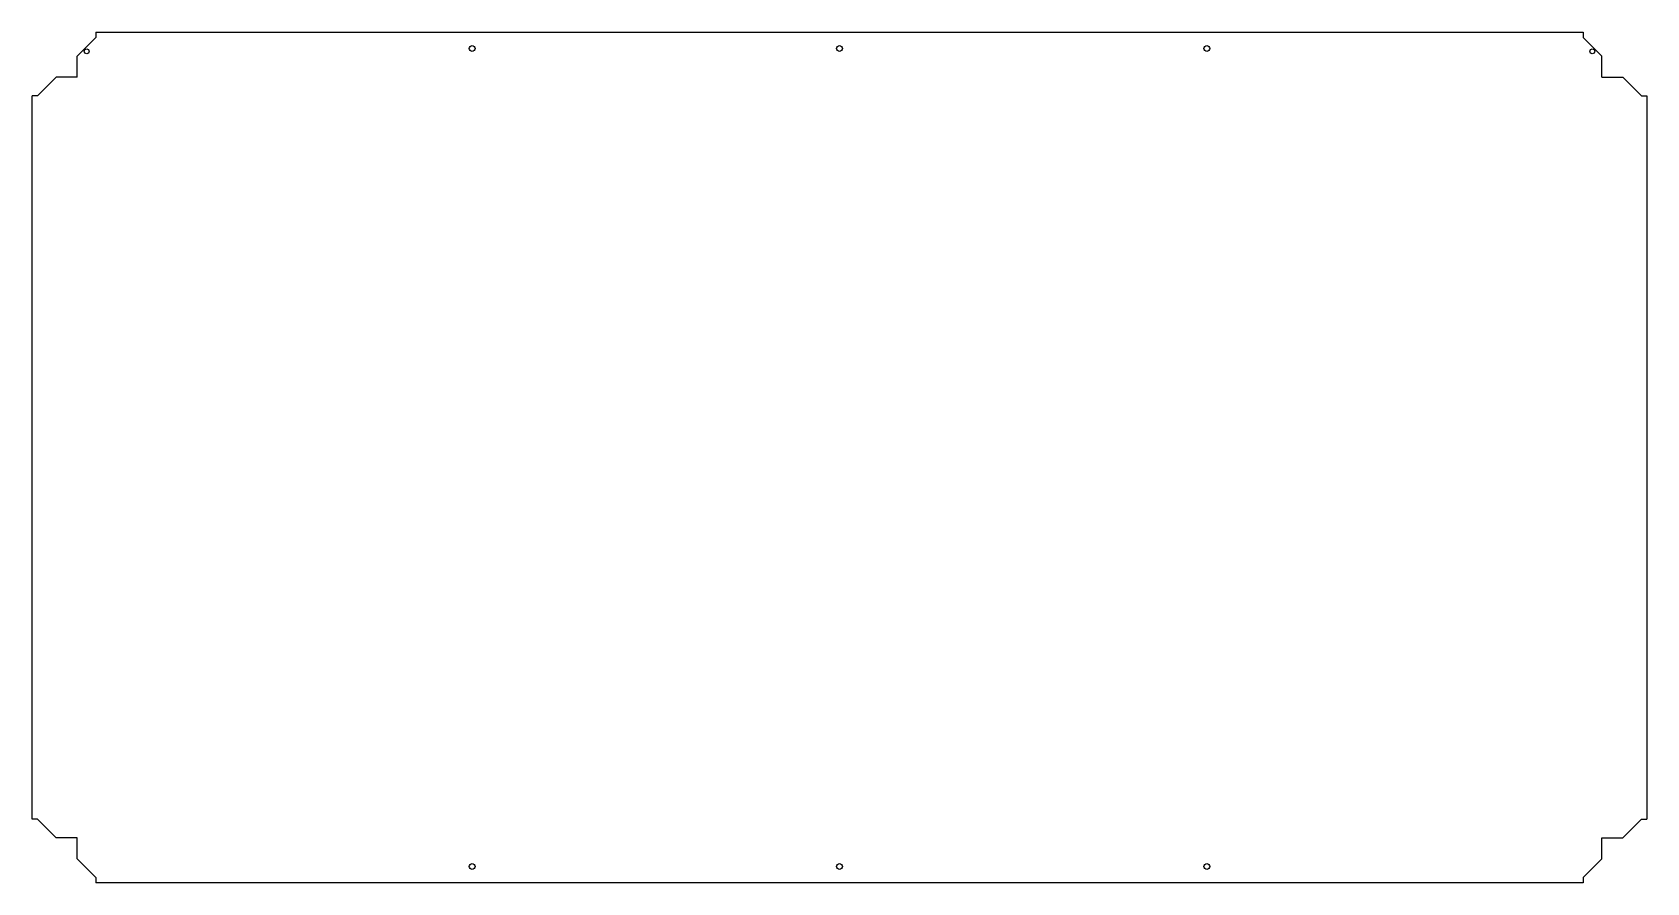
# Model space of a CAD drawing. Header units: millimetres. Extents: x 0 to 1692, y 0 to 892.
import ezdxf

# ---------------------------------------------------------------- set-up
doc = ezdxf.new("R2010")
doc.units = ezdxf.units.MM

msp = doc.modelspace()

# ---------------------------------------------------------------- linework, layer by layer
at = {"color": 7, "linetype": 'Continuous', "lineweight": 25}
for p, q in [((47.1, 867), (66.7, 886.6)), ((66.7, 892), (66.7, 886.6)), ((66.7, 892), (1625.3, 892)), ((1625.3, 892), (1625.3, 886.6)), ((1625.3, 886.6), (1644.9, 867)), ((47.1, 844.9), (47.1, 867)), ((1644.9, 844.9), (1644.9, 867)), ((5.4, 825.3), (25, 844.9)), ((47.1, 844.9), (25, 844.9)), ((1644.9, 844.9), (1667, 844.9)), ((1667, 844.9), (1686.6, 825.3)), ((0, 66.7), (0, 825.3)), ((5.4, 825.3), (0, 825.3)), ((1686.6, 825.3), (1692, 825.3)), ((1692, 825.3), (1692, 66.7)), ((5.4, 66.7), (0, 66.7)), ((25, 47.1), (5.4, 66.7)), ((1686.6, 66.7), (1667, 47.1)), ((1686.6, 66.7), (1692, 66.7)), ((47.1, 47.1), (25, 47.1)), ((47.1, 25), (47.1, 47.1)), ((1644.9, 47.1), (1667, 47.1)), ((1644.9, 25), (1644.9, 47.1)), ((66.7, 5.4), (47.1, 25)), ((1644.9, 25), (1625.3, 5.4)), ((66.7, 5.4), (66.7, 0)), ((1625.3, 0), (66.7, 0)), ((1625.3, 5.4), (1625.3, 0))]:
    msp.add_line(p, q, dxfattribs=at)
for centre, radius in [((57, 872), 2.5), ((461, 875), 3), ((846, 875), 3), ((1231, 875), 3), ((1635, 872), 2.5), ((461, 17), 3), ((846, 17), 3), ((1231, 17), 3)]:
    msp.add_circle(centre, radius, dxfattribs=at)

doc.saveas('drawing.dxf')
